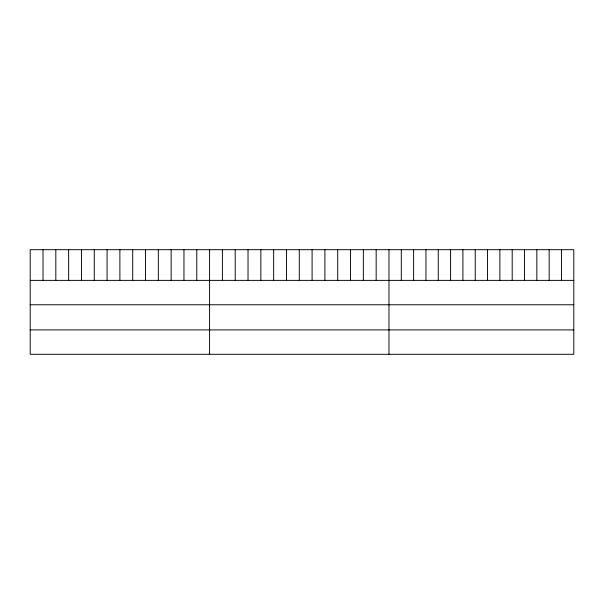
<?xml version="1.0" encoding="UTF-8"?>
<svg xmlns="http://www.w3.org/2000/svg" width="604" height="604" viewBox="0 0 604 604"><rect width="100%" height="100%" fill="white"/><g stroke="black" fill="none" stroke-linecap="round" stroke-linejoin="round"><path stroke-width="0.91" d="M573.8 280.377L573.8 354.306L30.2 354.306L30.2 249.694L573.8 249.694L573.8 280.377L30.2 280.377M30.2 304.771L573.8 304.771M30.2 329.905L573.8 329.905M561.478 249.694L561.478 280.377M549.157 249.694L549.157 280.377M536.835 249.694L536.835 280.377M524.514 249.694L524.514 280.377M512.192 249.694L512.192 280.377M499.87 249.694L499.87 280.377M487.549 249.694L487.549 280.377M475.227 249.694L475.227 280.377M462.906 249.694L462.906 280.377M450.584 249.694L450.584 280.377M438.262 249.694L438.262 280.377M425.941 249.694L425.941 280.377M413.619 249.694L413.619 280.377M401.298 249.694L401.298 280.377M388.976 249.694L388.976 354.306M376.164 249.694L376.164 280.377M363.351 249.694L363.351 280.377M350.539 249.694L350.539 280.377M337.719 249.694L337.719 280.377M324.907 249.694L324.907 280.377M312.094 249.694L312.094 280.377M299.282 249.694L299.282 280.377M286.47 249.694L286.47 280.377M273.657 249.694L273.657 280.377M260.845 249.694L260.845 280.377M248.025 249.694L248.025 280.377M235.213 249.694L235.213 280.377M222.4 249.694L222.4 280.377M209.588 249.694L209.588 354.306M196.776 249.694L196.776 280.377M183.963 249.694L183.963 280.377M171.151 249.694L171.151 280.377M158.331 249.694L158.331 280.377M145.519 249.694L145.519 280.377M132.706 249.694L132.706 280.377M119.894 249.694L119.894 280.377M107.082 249.694L107.082 280.377M94.269 249.694L94.269 280.377M81.457 249.694L81.457 280.377M68.637 249.694L68.637 280.377M55.825 249.694L55.825 280.377M43.012 249.694L43.012 280.377"/></g></svg>
